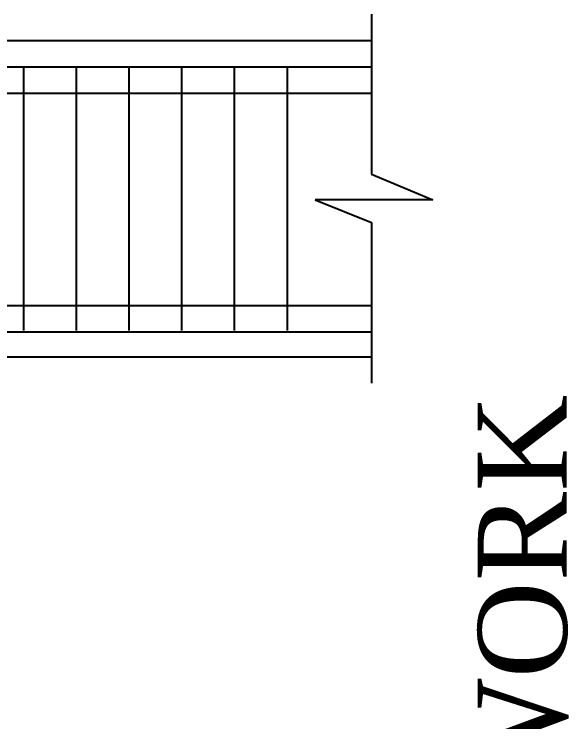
# Model space of a CAD drawing. Header units: metres. Extents: x 605 to 716, y 216 to 296.
# Drawn here: x 618.302 to 619.617, y 226.661 to 228.338 of the extents above; entities that cross this region are included whole.
import ezdxf

# ---------------------------------------------------------------- set-up
doc = ezdxf.new("R2010")
doc.units = ezdxf.units.M
doc.layers.add('1', color=1, linetype='Continuous')
doc.styles.add('ROMANTIC', font='romantic.ttf', dxfattribs={"width": 0.8})

# ---------------------------------------------------------------- blocks, each defined once
blk = doc.blocks.new('A$C1A3C141D')
at = {"color": 0}
for p, q in [((37.56, 133.623), (37.56, 114.838)), ((-8.57, 130.53), (37.56, 130.53)), ((-173.206, 127.437), (37.56, 127.437)), ((-3.302, 127.437), (-3.302, 96.504)), ((2.884, 127.437), (2.884, 96.504)), ((9.071, 127.437), (9.071, 96.504)), ((15.258, 127.437), (15.258, 96.504)), ((21.444, 127.437), (21.444, 96.504)), ((27.631, 127.437), (27.631, 96.504)), ((-173.206, 124.344), (37.56, 124.344)), ((37.56, 114.838), (44.757, 111.838)), ((30.915, 111.838), (37.56, 109.165)), ((44.757, 111.838), (30.915, 111.838)), ((37.56, 109.165), (37.56, 90.317)), ((-173.206, 99.447), (37.56, 99.447)), ((-173.206, 96.354), (37.56, 96.354)), ((-8.57, 93.411), (37.56, 93.411))]:
    blk.add_line(p, q, dxfattribs=at)
at = {"color": 4, "style": 'ROMANTIC'}
blk.add_text('BRICK WORK', height=10.4399, rotation=90, dxfattribs=at).set_placement((60.456, -11.337))

msp = doc.modelspace()

# ---------------------------------------------------------------- block references
at = {"layer": '1', "color": 0, "xscale": 0.0201984694141399, "yscale": 0.0201984694141399, "zscale": 0.0201984694141399}
msp.add_blockref('A$C1A3C141D', (618.3911, 225.6392), dxfattribs=at)

doc.saveas('drawing.dxf')
